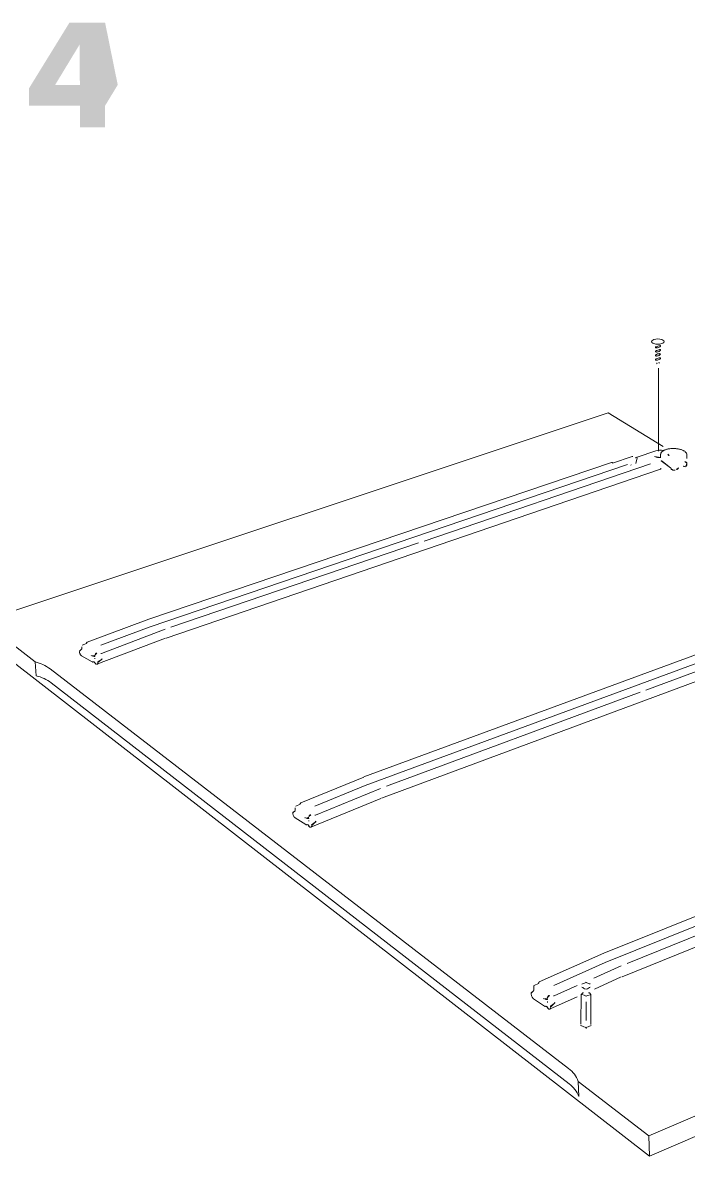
# Model space of a CAD drawing. Header units: metres. Extents: x -30.9 to 24.7, y -10.3 to 6.8.
# Drawn here: x 2.351 to 3.211, y 2.111 to 3.575 of the extents above; entities that cross this region are included whole.
import ezdxf

# ---------------------------------------------------------------- set-up
doc = ezdxf.new("R2010")
doc.units = ezdxf.units.M
doc.header["$MEASUREMENT"] = 0
doc.layers.add('PDF_Working_Num_Penna__255_Num_Penna__255', color=255, linetype='Continuous', lineweight=18)
doc.layers.add('PDF_Working_Num_Penna__7_Num_Penna__7', color=7, linetype='Continuous', lineweight=18)

msp = doc.modelspace()

# ---------------------------------------------------------------- hatches: boundary and pattern name
at = {"layer": 'PDF_Working_Num_Penna__7_Num_Penna__7', "linetype": 'Continuous', "lineweight": 18}
h = msp.add_hatch(color=7, dxfattribs=at)
h.paths.add_polyline_path([(2.4115, 3.5753), (2.3593, 3.4905), (2.3593, 3.4681), (2.425, 3.4681), (2.425, 3.4402), (2.4576, 3.4402), (2.4576, 3.4681), (2.4739, 3.495), (2.4576, 3.5753)])
h.paths.add_polyline_path([(2.3931, 3.495), (2.4246, 3.547), (2.425, 3.495)], flags=0)

# ---------------------------------------------------------------- linework, layer by layer
at = {"layer": 'PDF_Working_Num_Penna__255_Num_Penna__255', "color": 255, "linetype": 'Continuous', "lineweight": 18, "flags": 128}
msp.add_lwpolyline([(3.1721, 3.0217), (3.1721, 3.1289)], dxfattribs=at)
at = {"layer": 'PDF_Working_Num_Penna__7_Num_Penna__7', "color": 7, "linetype": 'Continuous', "lineweight": 18, "flags": 128}
for points in [[(3.1791, 3.1644, 0.117862), (3.1767, 3.1659, 0.161309), (3.1662, 3.1659, 0.117862), (3.1638, 3.1644, 0.415482), (3.1638, 3.1623, 0.116509), (3.1662, 3.1608, 0.162941), (3.1767, 3.1608, 0.116509), (3.1791, 3.1623, 0.408984)], [(3.1683, 3.1559, 0.293156), (3.1687, 3.1553, 0.107651), (3.1697, 3.1551, 0.162467), (3.1738, 3.1566, 0.116912), (3.1746, 3.1575, 0.409194), (3.1742, 3.1584, 0.053592)], [(3.1743, 3.153, -0.414078), (3.1746, 3.1522, -0.116912), (3.1738, 3.1513, -0.163447), (3.1697, 3.1498, -0.107651), (3.1687, 3.1501, -0.413952), (3.1684, 3.1509, -0.116439)], [(3.1683, 3.1453, 0.296868), (3.1687, 3.1448, 0.107533), (3.1698, 3.1446, 0.161486), (3.1738, 3.1461, 0.116912), (3.1746, 3.147, 0.411861)], [(3.1691, 3.1412, 0.114524), (3.1684, 3.1403, 0.411433), (3.1687, 3.1395, 0.103559), (3.1697, 3.1393, 0.160506), (3.1738, 3.1408, 0.116912), (3.1746, 3.1417, 0.409313), (3.1743, 3.1425, 0.053592)], [(3.17, 3.1349, 0.10739), (3.1706, 3.1348)], [(3.1749, 3.0138, -0.129606), (3.1672, 3.0148)]]:
    msp.add_lwpolyline(points, format="xyb", close=True, dxfattribs=at)
for points in [[(3.1721, 3.0217), (3.1721, 3.1289)], [(3.1074, 3.0714), (2.2994, 2.802)], [(3.1782, 3.0278), (3.1074, 3.0714)], [(3.1749, 3.0132), (3.175, 3.0177), (3.1751, 3.0181), (3.1752, 3.0186), (3.1753, 3.019), (3.1755, 3.0195), (3.1758, 3.0199), (3.1761, 3.0205), (3.1766, 3.021), (3.1771, 3.0214), (3.1777, 3.0219), (3.1783, 3.0223), (3.1789, 3.0226), (3.1796, 3.023), (3.1803, 3.0233), (3.1811, 3.0236), (3.182, 3.0239), (3.1829, 3.0242), (3.1839, 3.0244), (3.1849, 3.0247), (3.1859, 3.0248), (3.187, 3.025), (3.188, 3.0251), (3.1891, 3.0252), (3.1902, 3.0252), (3.1913, 3.0252), (3.1923, 3.0252), (3.1934, 3.0252), (3.1945, 3.0251), (3.1955, 3.025), (3.1965, 3.0248), (3.1976, 3.0247), (3.1986, 3.0245), (3.1995, 3.0243), (3.2004, 3.024), (3.2014, 3.0238), (3.2022, 3.0235), (3.2031, 3.0231), (3.2039, 3.0228), (3.2046, 3.0224), (3.2053, 3.022), (3.206, 3.0216), (3.2066, 3.0211), (3.2071, 3.0206), (3.2076, 3.0201), (3.208, 3.0196), (3.2083, 3.0191), (3.2086, 3.0185), (3.2087, 3.018), (3.2088, 3.0174), (3.2088, 3.0169), (3.2087, 3.0125)], [(3.1321, 3.0044), (2.5156, 2.795), (2.4522, 2.7711)], [(3.1115, 3.0072), (2.5141, 2.8049)], [(2.8695, 2.9056), (3.162, 3.0053)], [(3.1392, 3.0151), (3.1387, 3.015), (3.1382, 3.0149), (3.1129, 3.0063)], [(2.5363, 2.7802), (3.175, 2.9986)], [(2.5426, 2.7943), (2.8625, 2.9032)], [(3.4249, 2.823), (2.7934, 2.5898), (2.7285, 2.5632)], [(2.7918, 2.6009), (3.4038, 2.8261)], [(2.8146, 2.5734), (3.4689, 2.8165)], [(3.1559, 2.713), (3.4556, 2.824)], [(2.514, 2.8049), (2.4344, 2.775)], [(2.4529, 2.7606), (2.5351, 2.7917)], [(3.2254, 2.1388), (3.1604, 2.1108), (2.3015, 2.7782)], [(2.4471, 2.7466), (2.5355, 2.78)], [(2.4408, 2.7497), (2.4273, 2.7575), (2.4268, 2.7578), (2.4264, 2.7582), (2.4259, 2.7587), (2.4255, 2.7592), (2.4252, 2.7598), (2.4249, 2.7605), (2.4247, 2.7611), (2.4246, 2.7617), (2.4245, 2.7623), (2.4245, 2.7631)], [(2.8211, 2.589), (3.1487, 2.7103)], [(3.7283, 2.6247), (3.1017, 2.3734)], [(3.7499, 2.6212), (3.1034, 2.361), (3.0369, 2.3314)], [(3.1251, 2.3427), (3.7949, 2.614)], [(2.7917, 2.6008), (2.7102, 2.5676)], [(2.7292, 2.5515), (2.8134, 2.5861)], [(2.7232, 2.536), (2.8137, 2.5732)], [(2.7168, 2.5394), (2.7029, 2.5481), (2.7024, 2.5484), (2.702, 2.5489), (2.7015, 2.5494), (2.7011, 2.55), (2.7008, 2.5507), (2.7005, 2.5514), (2.7003, 2.5521), (2.7001, 2.5528), (2.7001, 2.5535), (2.7, 2.5543)], [(3.1317, 2.3601), (3.4671, 2.4954)], [(3.1017, 2.3733), (3.0182, 2.3362)], [(3.0885, 2.341), (3.1238, 2.3569)], [(3.0376, 2.3183), (3.0673, 2.3315)], [(3.0895, 2.3269), (3.1242, 2.3425)], [(3.025, 2.3048), (3.0107, 2.3144), (3.0102, 2.3148), (3.0098, 2.3153), (3.0093, 2.3159), (3.0089, 2.3166), (3.0086, 2.3173), (3.0083, 2.3181), (3.008, 2.3189), (3.0079, 2.3197), (3.0078, 2.3205), (3.0078, 2.3214)], [(3.0315, 2.3009), (3.0673, 2.317)], [(3.0725, 2.3201), (3.0718, 2.2814)], [(3.0849, 2.3201), (3.085, 2.2813)], [(3.0787, 2.3105), (3.0787, 2.2863)], [(3.1604, 2.1108), (3.1596, 2.1373)]]:
    msp.add_lwpolyline(points, dxfattribs=at)
for points in [[(3.1785, 3.0225, 0.134027), (3.1688, 3.0223), (3.1447, 3.0141)], [(4.0244, 2.507), (3.1596, 2.1373), (3.0686, 2.2076), (3.0693, 2.188, 0.149536), (3.0567, 2.2045), (2.3881, 2.7225, 0.096024), (2.3687, 2.7316), (2.3672, 2.7496), (2.2994, 2.802)], [(3.0686, 2.2076, 0.154255), (3.056, 2.2241), (2.3866, 2.7405, 0.09581), (2.3672, 2.7496)]]:
    msp.add_lwpolyline(points, format="xyb", dxfattribs=at)
for points in [[(3.1861, 3.016), (3.1856, 3.0163), (3.1851, 3.0166), (3.1848, 3.017), (3.1845, 3.0173), (3.1844, 3.0177)], [(3.1126, 3.0071), (3.1122, 3.0072), (3.1119, 3.0073)], [(3.1129, 3.0063), (3.1129, 3.007)], [(3.1364, 3.0041), (3.1369, 3.0039)], [(3.1421, 3.0133), (3.1422, 3.0131), (3.1424, 3.013)], [(3.1423, 3.0133), (3.1443, 3.014)], [(3.1445, 3.0132), (3.1429, 3.0057)], [(3.1443, 3.014), (3.1445, 3.0141)], [(3.175, 3.0097), (3.1747, 3.0096)], [(3.1877, 3.0002), (3.1771, 3.0087), (3.1767, 3.009), (3.1761, 3.0093), (3.1756, 3.0095)], [(3.2062, 3.0084), (3.2068, 3.0081), (3.2074, 3.0077), (3.2079, 3.0074), (3.2083, 3.007), (3.2086, 3.0066), (3.2087, 3.0061)], [(3.2088, 3.0057), (3.2087, 3.0041), (3.2086, 3.0037), (3.2085, 3.0033), (3.2082, 3.0029), (3.2078, 3.0026), (3.2074, 3.0023)], [(3.1748, 2.9986), (3.175, 2.9987), (3.1751, 2.9989), (3.1752, 2.9992), (3.1753, 2.9995), (3.1754, 2.9999)], [(3.1889, 2.9994), (3.1885, 2.9996), (3.1881, 2.9999)], [(3.1885, 2.9985), (3.1887, 2.9983), (3.189, 2.9982), (3.1892, 2.9981), (3.1895, 2.998), (3.1898, 2.9979), (3.1901, 2.9978), (3.1904, 2.9975), (3.1907, 2.9973), (3.1912, 2.9971)], [(3.1917, 2.9971), (3.1921, 2.9971), (3.1926, 2.9971), (3.1931, 2.9972), (3.1936, 2.9974)], [(3.1955, 2.998), (3.1959, 2.9982), (3.1964, 2.9984), (3.1968, 2.9987), (3.1972, 2.9991), (3.1975, 2.9995), (3.198, 3.0002)], [(3.2044, 3.0023), (3.2051, 3.002), (3.2054, 3.0018)], [(3.2051, 3.002), (3.2049, 3.0021)], [(3.2068, 3.002), (3.2066, 3.0018), (3.2063, 3.0018), (3.206, 3.0017)], [(2.4276, 2.766), (2.4276, 2.7665), (2.4276, 2.767), (2.4276, 2.7675), (2.4276, 2.768), (2.4276, 2.7684), (2.4276, 2.7688), (2.4276, 2.7691)], [(2.4281, 2.7712), (2.4337, 2.7733)], [(2.4344, 2.775), (2.4341, 2.7749), (2.434, 2.7747), (2.4338, 2.7744), (2.4337, 2.7741), (2.4337, 2.7738)], [(2.4273, 2.7658), (2.4246, 2.7635), (2.4245, 2.7633)], [(2.4402, 2.7575), (2.4395, 2.7578)], [(2.4444, 2.758), (2.4444, 2.7566), (2.4435, 2.7567), (2.4426, 2.7568), (2.4417, 2.757), (2.4409, 2.7572)], [(2.4444, 2.758), (2.4444, 2.7584)], [(2.4444, 2.7537), (2.4445, 2.754), (2.4445, 2.7543), (2.4445, 2.7545)], [(2.4446, 2.7588), (2.4451, 2.7598), (2.4453, 2.7601), (2.4456, 2.7604), (2.446, 2.7607), (2.4465, 2.7608), (2.447, 2.7609)], [(2.4529, 2.7606), (2.4527, 2.7605), (2.4524, 2.7605), (2.4521, 2.7605)], [(2.4527, 2.7524), (2.453, 2.7526), (2.4533, 2.753), (2.4535, 2.7533), (2.4536, 2.7536)], [(2.4408, 2.7497), (2.4412, 2.7495), (2.4416, 2.7494), (2.442, 2.7494)], [(2.4423, 2.7495), (2.443, 2.7498), (2.4428, 2.7498)], [(2.4423, 2.7495), (2.4424, 2.7496)], [(2.4458, 2.7468), (2.4454, 2.7471), (2.445, 2.7475), (2.4446, 2.7479), (2.4443, 2.7484), (2.444, 2.7489), (2.4438, 2.7492), (2.4436, 2.7495), (2.4433, 2.7497)], [(2.4458, 2.7469), (2.4463, 2.7466), (2.4467, 2.7465), (2.4471, 2.7465)], [(2.4474, 2.7466), (2.4477, 2.7467), (2.448, 2.747), (2.4482, 2.7473), (2.4483, 2.7477), (2.4484, 2.7482)], [(2.4527, 2.7524), (2.4484, 2.7488), (2.4484, 2.749), (2.4483, 2.7493), (2.4481, 2.7495)], [(2.7034, 2.563), (2.7036, 2.5633)], [(2.7037, 2.5633), (2.7094, 2.5657)], [(2.7102, 2.5676), (2.7099, 2.5674), (2.7098, 2.5672), (2.7096, 2.5669), (2.7095, 2.5666), (2.7094, 2.5662)], [(2.703, 2.5573), (2.7002, 2.5548), (2.7, 2.5545)], [(2.7032, 2.5576), (2.7031, 2.5574)], [(2.7032, 2.5576), (2.7032, 2.5581), (2.7032, 2.5587), (2.7032, 2.5592), (2.7032, 2.5598), (2.7032, 2.5602), (2.7032, 2.5607), (2.7032, 2.561)], [(2.7161, 2.5481), (2.7155, 2.5484)], [(2.7204, 2.5487), (2.7205, 2.5471), (2.7195, 2.5472), (2.7186, 2.5474), (2.7177, 2.5475), (2.7169, 2.5478)], [(2.7204, 2.5487), (2.7204, 2.5491)], [(2.7206, 2.5496), (2.7211, 2.5507), (2.7214, 2.551), (2.7217, 2.5513), (2.7221, 2.5516), (2.7226, 2.5518), (2.7231, 2.5518)], [(2.7292, 2.5515), (2.7289, 2.5514), (2.7286, 2.5514), (2.7283, 2.5514)], [(2.7168, 2.5394), (2.7172, 2.5392), (2.7176, 2.5391), (2.7179, 2.5391)], [(2.7183, 2.5392), (2.719, 2.5395), (2.7188, 2.5395)], [(2.7183, 2.5392), (2.7184, 2.5393)], [(2.7219, 2.5362), (2.7215, 2.5365), (2.7211, 2.5369), (2.7207, 2.5374), (2.7204, 2.5379), (2.72, 2.5385), (2.7198, 2.5389), (2.7196, 2.5391), (2.7193, 2.5394)], [(2.7205, 2.5439), (2.7205, 2.5442), (2.7206, 2.5445), (2.7206, 2.5448)], [(2.7219, 2.5362), (2.7224, 2.536), (2.7228, 2.5359), (2.7232, 2.5359)], [(2.7235, 2.5359), (2.7238, 2.5361), (2.7241, 2.5364), (2.7243, 2.5367), (2.7245, 2.5372), (2.7245, 2.5377)], [(2.729, 2.5424), (2.7245, 2.5384), (2.7245, 2.5387), (2.7244, 2.5389), (2.7243, 2.5392)], [(2.729, 2.5424), (2.7293, 2.5427), (2.7296, 2.543), (2.7297, 2.5434), (2.7299, 2.5437)], [(3.0111, 2.3251), (3.0111, 2.3256), (3.0111, 2.3263), (3.0111, 2.3269), (3.0111, 2.3275), (3.0111, 2.328), (3.0111, 2.3285), (3.0111, 2.3288), (3.0112, 2.3311), (3.0114, 2.3314)], [(3.0116, 2.3315), (3.0174, 2.3341)], [(3.0182, 2.3362), (3.0179, 2.336), (3.0178, 2.3358), (3.0176, 2.3355), (3.0175, 2.3351), (3.0174, 2.3346)], [(3.0108, 2.3247), (3.0079, 2.322), (3.0078, 2.3216)], [(3.0111, 2.3251), (3.0109, 2.3249), (3.0108, 2.3247), (3.011, 2.3249)], [(3.0111, 2.3251), (3.0111, 2.3249)], [(3.0242, 2.3144), (3.0236, 2.3148)], [(3.0286, 2.3151), (3.0287, 2.3134), (3.0277, 2.3135), (3.0268, 2.3136), (3.0259, 2.3138), (3.025, 2.3141)], [(3.0286, 2.3151), (3.0287, 2.3156)], [(3.0289, 2.3161), (3.0294, 2.3173), (3.0296, 2.3177), (3.03, 2.3181), (3.0304, 2.3184), (3.0309, 2.3186), (3.0314, 2.3187)], [(3.0376, 2.3183), (3.0374, 2.3182), (3.0371, 2.3182), (3.0368, 2.3182)], [(3.025, 2.3048), (3.0254, 2.3046), (3.0258, 2.3044), (3.0261, 2.3044)], [(3.0265, 2.3045), (3.0273, 2.3049), (3.027, 2.3049)], [(3.0265, 2.3045), (3.0266, 2.3046)], [(3.0302, 2.3012), (3.0298, 2.3016), (3.0294, 2.302), (3.0289, 2.3025), (3.0286, 2.3031), (3.0283, 2.3038), (3.0281, 2.3042), (3.0278, 2.3045), (3.0275, 2.3047)], [(3.0287, 2.3097), (3.0288, 2.3101), (3.0288, 2.3104), (3.0288, 2.3108)], [(3.0302, 2.3012), (3.0307, 2.301), (3.0311, 2.3008), (3.0315, 2.3008)], [(3.0319, 2.3009), (3.0322, 2.3011), (3.0324, 2.3014), (3.0326, 2.3018), (3.0328, 2.3023), (3.0329, 2.3028)], [(3.0374, 2.3081), (3.0329, 2.3036), (3.0328, 2.3039), (3.0328, 2.3042), (3.0326, 2.3046)], [(3.0374, 2.3081), (3.0377, 2.3084), (3.038, 2.3088), (3.0382, 2.3092), (3.0383, 2.3096)]]:
    msp.add_lwpolyline(points, close=True, dxfattribs=at)
at = {"layer": 'PDF_Working_Num_Penna__7_Num_Penna__7', "color": 7, "linetype": 'Continuous', "lineweight": 18}
for centre, radius, start, end in [((3.1706, 3.1552), 0.00242, 128.54, 156.1782), ((3.1707, 3.1445), 0.00256, 129.3438, 155.3743), ((3.1587, 3.1545), 0.0168, 308.0414, 308.7948), ((3.1728, 3.1362), 0.000318, 0.3948, 65.3166), ((3.0736, 2.2798), 0.00169, 166.3182, 179.6488)]:
    msp.add_arc(centre, radius, start, end, dxfattribs=at)
for points in [[(3.1684, 3.1561), (3.1685, 3.1561), (3.1683, 3.1559), (3.1683, 3.1559)], [(3.1693, 3.1572), (3.1694, 3.1572), (3.169, 3.1571), (3.1691, 3.1571)], [(3.1693, 3.1519), (3.1694, 3.1519), (3.169, 3.1518), (3.1691, 3.1518)], [(3.1743, 3.153), (3.1745, 3.153), (3.1735, 3.1532), (3.1737, 3.1532)], [(3.1684, 3.1456), (3.1685, 3.1456), (3.1683, 3.1453), (3.1683, 3.1453)], [(3.1693, 3.1466), (3.1694, 3.1466), (3.169, 3.1465), (3.1691, 3.1465)], [(3.1697, 3.1445), (3.1698, 3.1445), (3.1698, 3.1446), (3.1698, 3.1446)], [(3.1702, 3.1357), (3.1703, 3.1357), (3.1697, 3.1353), (3.1699, 3.1353)], [(3.1699, 3.1353), (3.1699, 3.1353), (3.1698, 3.1352), (3.1699, 3.1352)], [(3.1699, 3.1352), (3.17, 3.1352), (3.1699, 3.1349), (3.17, 3.1349)], [(3.1729, 3.1365), (3.173, 3.1365), (3.1727, 3.1365), (3.1728, 3.1365)], [(3.1727, 3.1356), (3.1729, 3.1356), (3.1729, 3.136), (3.1731, 3.136)], [(3.1731, 3.136), (3.1731, 3.136), (3.1731, 3.1362), (3.1731, 3.1362)], [(3.1743, 3.1478), (3.1745, 3.1478), (3.1735, 3.1479), (3.1737, 3.1479)], [(3.0787, 2.3359), (3.0817, 2.3359), (3.0719, 2.3334), (3.0733, 2.3334)], [(3.0734, 2.3293), (3.0748, 2.3293), (3.0758, 2.3268), (3.0787, 2.3268)], [(3.0841, 2.3334), (3.0855, 2.3334), (3.0757, 2.3359), (3.0787, 2.3359)], [(3.0787, 2.3268), (3.0816, 2.3268), (3.0825, 2.3293), (3.0839, 2.3293)], [(3.0787, 2.3175), (3.0821, 2.3175), (3.0711, 2.3201), (3.0725, 2.3201)], [(3.0725, 2.3201), (3.0734, 2.3201), (3.0736, 2.3222), (3.0754, 2.3222)], [(3.0848, 2.3197), (3.0861, 2.3197), (3.0755, 2.3175), (3.0787, 2.3175)], [(3.082, 2.3222), (3.0839, 2.3222), (3.0839, 2.3201), (3.0849, 2.3201)], [(3.0849, 2.3201), (3.085, 2.3201), (3.0848, 2.3197), (3.0848, 2.3197)], [(3.0786, 2.2765), (3.0823, 2.2765), (3.07, 2.2799), (3.0719, 2.2799)], [(3.0853, 2.2799), (3.0872, 2.2799), (3.0749, 2.2765), (3.0786, 2.2765)]]:
    msp.add_open_spline(points, degree=3, dxfattribs=at)

doc.saveas('drawing.dxf')
